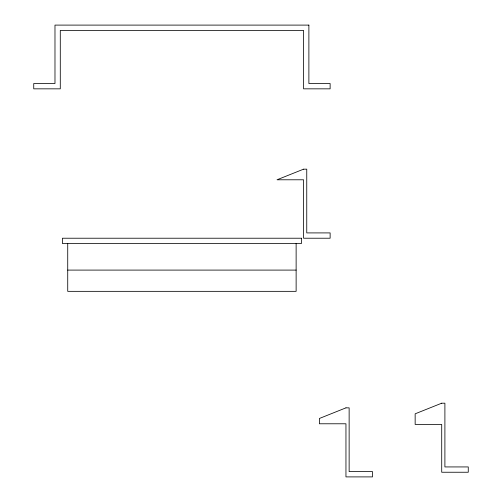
<?xml version="1.0" encoding="UTF-8"?>
<svg xmlns="http://www.w3.org/2000/svg" width="502" height="502" viewBox="0 0 502 502"><rect width="100%" height="100%" fill="white"/><g stroke="black" fill="none" stroke-linecap="round" stroke-linejoin="round"><path stroke-width="0.75" d="M67.726 270.095L296.13 270.095M296.13 243.533L296.13 291.342L67.726 291.342L67.726 243.533M303.572 169.168L277.01 179.791L303.572 179.791L303.572 238.224L330.128 238.224L330.128 232.909L306.753 232.909L306.753 169.168L303.572 169.168M345.953 407.85L319.391 418.473L319.391 423.782L345.953 423.782L345.953 476.9L372.509 476.9L372.509 471.591L349.135 471.591L349.135 407.85L345.953 407.85M441.71 403.194L415.154 413.817L415.154 424.441L441.71 424.441L441.71 472.244L468.266 472.244L468.266 466.935L444.897 466.935L444.897 403.194L441.71 403.194M308.881 25.1L54.982 25.1L54.982 83.527L33.734 83.527L33.734 88.841L60.29 88.841L60.29 30.409L303.572 30.409L303.572 88.841L330.128 88.841L330.128 83.527L308.881 83.527L308.881 25.1M301.445 238.224L62.417 238.224L62.417 243.533L301.445 243.533L301.445 238.224"/></g></svg>
